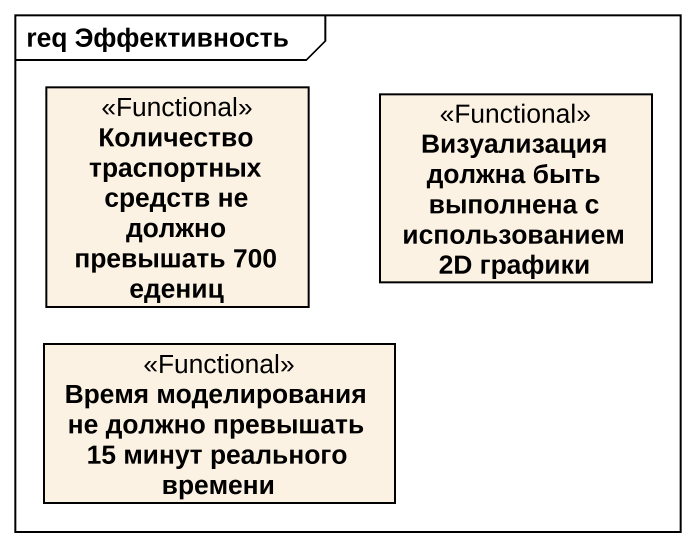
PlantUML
@startuml
mainframe req Эффективность
hide circle
hide empty members
class "Количество траспортных средств не должно превышать 700 едениц" as Количество_траспортных <<Functional>>
class "Визуализация должна быть выполнена с использованием 2D графики" as Визуализация_должна_быть <<Functional>>
class "Время моделирования не должно превышать 15 минут реального времени" as Время_моделирования_не <<Functional>>
@enduml
